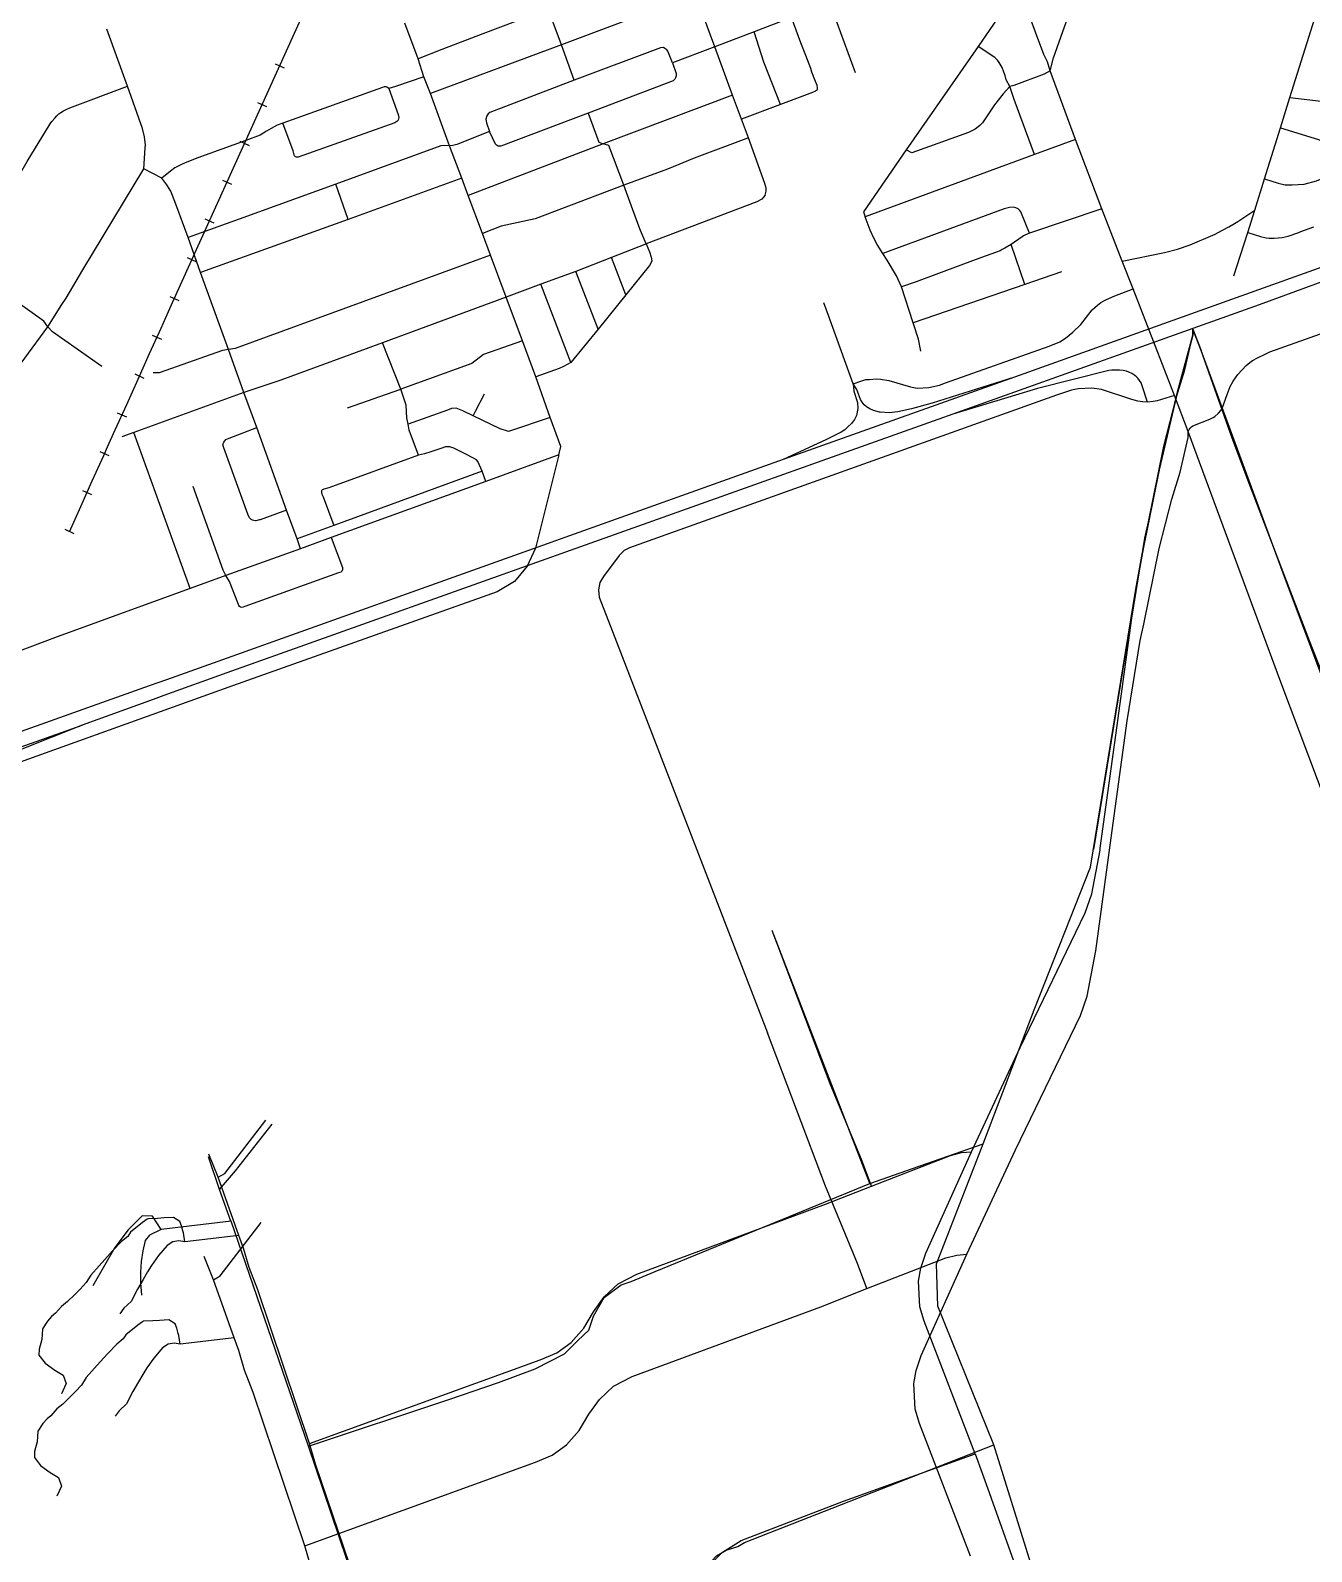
# Model space of a CAD drawing. Extents: x 705356 to 744726, y 4888607 to 4948520.
# Drawn here: x 712400 to 715151, y 4903177 to 4906445 of the extents above; entities that cross this region are included whole.
import ezdxf

# ---------------------------------------------------------------- set-up
doc = ezdxf.new("R2010")
doc.units = 0
for name, color, linetype in [('Archive County', 7, 'Continuous'), ('Arterials', 7, 'Continuous'), ('bypass in city', 7, 'Continuous'), ('bypass ramps', 7, 'Continuous'), ('Collectors', 7, 'Continuous'), ('County', 7, 'Continuous'), ('County Data', 7, 'Continuous'), ('data to be retired', 7, 'Continuous'), ('Locals', 7, 'Continuous'), ('Private', 7, 'Continuous'), ('railway', 7, 'Continuous'), ('Township', 7, 'Continuous')]:
    doc.layers.add(name, color=color, linetype=linetype)

msp = doc.modelspace()

# ---------------------------------------------------------------- linework, layer by layer
at = {"layer": 'Archive County'}
for points in [[(714445.6, 4904052.7), (714555.7, 4904340.8), (714676.4, 4904647), (714774, 4905244.5), (714789.6, 4905331.2), (714823.7, 4905501.3), (714863.1, 4905668.2), (714896.1, 4905790.1), (714896.4, 4905803.5)], [(714683.2, 4904688.7), (714774, 4905244.5), (714789.6, 4905331.2), (714823.7, 4905501.3), (714863.1, 4905668.2), (714878.2, 4905719.9), (714896.1, 4905790.1), (714896.4, 4905803.5)], [(715468.7, 4904315.7), (715302.8, 4904737.4), (715146.6, 4905133.7), (715020.6, 4905462.6), (714980.4, 4905568.8), (714913.8, 4905757.1)], [(714202.4, 4903967.6), (713992.6, 4904511.1)], [(712805.8, 4903954.8), (712839.7, 4903995.1), (712918.7, 4904095.2)], [(714202.4, 4903967.6), (714294.3, 4903999.7), (714445.6, 4904052.7)], [(714468.8, 4903406.5), (714348.8, 4903704.4), (714345.5, 4903795.1), (714445.6, 4904052.7)], [(712805.8, 4903954.8), (712781.9, 4904025.1)], [(712996.8, 4903403.1), (713298.4, 4903504), (713404.8, 4903540.1), (713483.7, 4903569.3), (713546.4, 4903601.9), (713575.5, 4903630.1), (713598.6, 4903652.4), (713608.9, 4903682.5), (713632.1, 4903722.8), (713668.2, 4903750.3), (713690.1, 4903757.3), (713741.6, 4903778.3), (714202.4, 4903967.6)], [(712830.2, 4903886.7), (712805.8, 4903954.8)], [(712680.2, 4903869), (712661.5, 4903897.2), (712639.2, 4903898.1), (712609.7, 4903868.2), (712581, 4903830.4), (712533.2, 4903747.8)], [(712680.2, 4903869), (712655.1, 4903856.5), (712645.9, 4903845.4), (712641, 4903823), (712637.7, 4903800.3), (712636.1, 4903777.4), (712636, 4903754.5), (712637.9, 4903727.9)], [(712830.9, 4903886.8), (712680.2, 4903869)], [(712996.8, 4903403.1), (712830.9, 4903886.8)], [(713194.5, 4902819.2), (712996.8, 4903403.1)], [(713194.5, 4902819.2), (713726.1, 4903018.9), (713760.6, 4903028.2), (713771.4, 4903035.9), (713785.2, 4903041.9), (713807.5, 4903072), (713831.5, 4903119.2), (713863.2, 4903156.9), (713873.3, 4903167.9), (713894.1, 4903179.7), (713918.8, 4903187.6), (713933.4, 4903196.2), (714468.8, 4903406.5)], [(714830.7, 4902243.8), (714468.8, 4903406.5)]]:
    msp.add_lwpolyline(points, dxfattribs=at)
at = {"layer": 'Arterials'}
for p, q in [((714744.7, 4905949.5), (714701, 4906061.7)), ((713534.1, 4905533), (713377.7, 4905476.1)), ((713377.7, 4905476.1), (713045.4, 4905355.3)), ((713045.4, 4905355.3), (712979.7, 4905331.5)), ((712979.7, 4905331.5), (712819.4, 4905273.6)), ((712819.4, 4905273.6), (712742.3, 4905245.7))]:
    msp.add_line(p, q, dxfattribs=at)
for points in [[(714589.7, 4906358.2), (714597.1, 4906386.3), (714769, 4906870.7)], [(712607.7, 4906325.2), (712563.3, 4906448)], [(713232, 4906384.2), (713203.8, 4906460.5)], [(713244.8, 4906345.6), (713232, 4906384.2)], [(714644, 4906210.7), (714589.7, 4906358.2)], [(712643.4, 4906147.5), (712645.4, 4906181.4), (712646.1, 4906193.4), (712646.3, 4906198.6), (712644.5, 4906216.3), (712639.9, 4906234.6), (712607.7, 4906325.2)], [(713259.1, 4906309.5), (713244.8, 4906345.6)], [(713299.7, 4906197.3), (713259.1, 4906309.5)], [(713326.1, 4906127.5), (713299.7, 4906197.3)], [(714701, 4906061.7), (714644, 4906210.7)], [(712437.1, 4905808.4), (712467.2, 4905856.2), (712476.5, 4905869.8), (712511.8, 4905930.4), (712643.4, 4906147.5)], [(713340, 4906090), (713326.1, 4906127.5)], [(713370.3, 4906008.7), (713340, 4906090)], [(713387.6, 4905962.2), (713370.3, 4906008.7)], [(713421.3, 4905871.9), (713387.6, 4905962.2)], [(714767.8, 4905890.1), (714744.7, 4905949.5)], [(713456.3, 4905777.8), (713421.3, 4905871.9)], [(714166.5, 4905685.8), (714184.9, 4905691.9), (714193.9, 4905694.8), (714201.5, 4905695.3), (714215.9, 4905696.2), (714225, 4905695.6), (714242.9, 4905692.8), (714289.6, 4905679), (714304.3, 4905676.7), (714329.3, 4905677.9), (714352, 4905682.9), (714365.1, 4905687.8), (714587.5, 4905766.8), (714610.2, 4905776), (714622.6, 4905783.7), (714638.5, 4905796.7), (714655.7, 4905812.9), (714680.3, 4905844.5), (714691.1, 4905854.7), (714698.8, 4905860.6), (714704.7, 4905864), (714711.1, 4905867.1), (714728.3, 4905874.8), (714767.8, 4905890.1)], [(714857.1, 4905660.7), (714767.8, 4905890.1)], [(712287.7, 4905605.9), (712437.1, 4905808.4)], [(713485.1, 4905700.6), (713456.3, 4905777.8)], [(713516.1, 4905613.7), (713485.1, 4905700.6)], [(714886.4, 4905583.5), (714857.1, 4905660.7)], [(713534.1, 4905533), (713538.5, 4905550.8), (713516.1, 4905613.7)], [(713534.1, 4905533), (713484.1, 4905332.8), (713466.1, 4905293.8), (713439.2, 4905261), (713402.3, 4905238.9), (712833.3, 4905037.2), (712320.8, 4904852.8), (712279.1, 4904826.5), (712253.1, 4904795.6), (712208, 4904705.1), (712199.3, 4904658.4), (712204.9, 4904614.9), (712315, 4904312.1), (712322.5, 4904267.9), (712318.3, 4904236.6)], [(712742.3, 4905245.7), (712457.1, 4905142.1), (712365.9, 4905107.5)]]:
    msp.add_lwpolyline(points, dxfattribs=at)
at = {"layer": 'bypass in city'}
for points in [[(715656.9, 4906348.2), (715588.9, 4906256.4), (715565.5, 4906223.5), (715529.4, 4906178.5), (715490.3, 4906136.1), (715448.2, 4906096.5), (715403.6, 4906060), (715356.5, 4906026.6), (715307.3, 4905996.5), (715256, 4905970), (715203.1, 4905947), (714513, 4905699.8)], [(715526.8, 4906128.6), (715508.4, 4906111.7), (715488.9, 4906092.5), (715484.2, 4906087.9), (715439.4, 4906049.5), (715392.1, 4906014.2), (715342.5, 4905982.2), (715290.8, 4905953.6), (715237.4, 4905928.6), (715038.5, 4905855.5), (714380.9, 4905620.6)], [(714513, 4905699.8), (714090.8, 4905550), (714016.5, 4905523.4)], [(714380.9, 4905620.6), (712821.2, 4905064.7), (712685.9, 4905016.2), (712663.2, 4905007.8), (712510.3, 4904952.4)], [(714016.5, 4905523.4), (712691.5, 4905049.6), (712654.5, 4905036.9), (712329, 4904920.8)], [(711559, 4904131.9), (711607.5, 4904293.2), (711653.4, 4904432.1), (711697.6, 4904515.8), (711715.7, 4904543.9), (711748.1, 4904587.9), (711808.2, 4904650.1), (711856.9, 4904690.6), (711915.6, 4904728.8), (711970.5, 4904757.2), (712036.1, 4904784), (712510.3, 4904952.4)]]:
    msp.add_lwpolyline(points, dxfattribs=at)
at = {"layer": 'bypass ramps'}
for points in [[(714513, 4905699.8), (714336.2, 4905644), (714292, 4905631.8), (714262.4, 4905625.3), (714243.8, 4905623.3), (714224.7, 4905624.7), (714223.1, 4905624.6), (714210.4, 4905628.2), (714202.4, 4905631.7), (714195.4, 4905636), (714190.5, 4905640.7), (714185.8, 4905646.3), (714182.4, 4905652.2), (714174.4, 4905673.3), (714166.5, 4905685.8)], [(714799.1, 4905646.6), (714787.7, 4905681.1), (714784.9, 4905687.8), (714781.6, 4905693), (714777.7, 4905697.8), (714775.4, 4905700.5), (714771.8, 4905703.5), (714765.2, 4905707.8), (714758.9, 4905710.7), (714753.4, 4905712.6), (714746.4, 4905714.2), (714738.4, 4905715), (714730.3, 4905715.4), (714722.4, 4905714.9), (714715.9, 4905714.1), (714562.4, 4905675.9), (714380.9, 4905620.6)], [(714166.5, 4905685.8), (714168.4, 4905670.2), (714175.8, 4905645.5), (714176.5, 4905632.7), (714173.9, 4905617.8), (714169.6, 4905609.2), (714162.7, 4905600.4), (714155.3, 4905593), (714148.6, 4905587), (714140.5, 4905581.7), (714108.2, 4905565.1), (714016.5, 4905523.4)], [(712510.3, 4904952.4), (712384.3, 4904902.5), (712247.9, 4904845.9), (712155, 4904800.7), (712006.9, 4904713.9), (711946.3, 4904692.2), (711897.5, 4904686.3), (711856.9, 4904690.6), (711817.6, 4904697), (711774.8, 4904706.5), (711747, 4904708.3), (711704.2, 4904702.8)]]:
    msp.add_lwpolyline(points, dxfattribs=at)
at = {"layer": 'Collectors'}
for p, q in [((714034.3, 4906472.9), (713953.7, 4906442)), ((713953.7, 4906442), (713869.5, 4906410)), ((713570.9, 4905927.2), (713495.9, 4905899.5)), ((713495.9, 4905899.5), (713421.3, 4905871.9)), ((713421.3, 4905871.9), (713155.9, 4905774.1))]:
    msp.add_line(p, q, dxfattribs=at)
for points in [[(715104.7, 4906300.8), (715153.6, 4906457.4), (715186.8, 4906563.2)], [(713869.5, 4906410), (713827.3, 4906524.5)], [(713907.3, 4906306), (713869.5, 4906410)], [(712262.3, 4905938.6), (712392.8, 4906163.1), (712441.7, 4906244.1), (712445.4, 4906249), (712451.8, 4906256.6), (712456.5, 4906261.8), (712460.4, 4906265.5), (712464.6, 4906268.6), (712470.6, 4906272.4), (712477.4, 4906276.1), (712484, 4906278.8), (712607.7, 4906325.2)], [(713169.3, 4906320.3), (713166.1, 4906322.6), (713163.3, 4906323.6), (713159.4, 4906323.7), (713155.8, 4906322.6), (712941.8, 4906245.8)], [(713244.8, 4906345.6), (713183.5, 4906324.3), (713169.3, 4906320.3)], [(713926.9, 4906254.3), (713907.3, 4906306)], [(715084.4, 4906235.6), (715104.7, 4906300.8)], [(713941.8, 4906213.9), (713926.9, 4906254.3)], [(712941.8, 4906245.8), (712929.6, 4906241.6), (712916.8, 4906234.2), (712906.7, 4906228.5), (712893.2, 4906219.7), (712862, 4906208.4), (712758.9, 4906171), (712735.7, 4906161.9), (712725.7, 4906157.8), (712709.4, 4906149.6), (712700.3, 4906142.8), (712681.8, 4906127.7)], [(715050.1, 4906126.2), (715084.4, 4906235.6)], [(713977.4, 4906091), (713980.1, 4906099.8), (713979.7, 4906106.3), (713977, 4906116.3), (713941.8, 4906213.9)], [(712681.8, 4906127.7), (712643.4, 4906147.5)], [(712738, 4906000), (712712.1, 4906071.6), (712700.8, 4906099.3), (712692.6, 4906113.4), (712681.8, 4906127.7)], [(715029.1, 4906059.1), (715050.1, 4906126.2)], [(713977.5, 4906091.4), (713977.4, 4906091), (713970.1, 4906082.2), (713959.8, 4906076.5), (713721.7, 4905986.2)], [(714744.7, 4905949.5), (714835.2, 4905967.8), (714863.1, 4905974.8), (714890.3, 4905984.7), (714944.3, 4906007.6), (714946.7, 4906008.7), (714948, 4906009.2), (714950.9, 4906010.7), (714973.7, 4906022.9), (714982.3, 4906028), (714993, 4906034.3), (715029.1, 4906059.1)], [(712764.8, 4905924.6), (712738, 4906000)], [(713647.3, 4905957.1), (713570.9, 4905927.2)], [(713721.7, 4905986.2), (713718.8, 4905985.1), (713647.3, 4905957.1)], [(712824.9, 4905759.7), (712764.8, 4905924.6)], [(714886.4, 4905583.5), (714888, 4905587.5), (714890.7, 4905590.6), (714893.6, 4905593.6), (714896.2, 4905595.3), (714932.4, 4905609.9), (714940.1, 4905613.4), (714943.3, 4905615.8), (714951.2, 4905622.4), (714956.2, 4905628.1), (714960, 4905635.1), (714969.9, 4905662.8), (714976.3, 4905680), (714982.5, 4905691.6), (714992.6, 4905705.7), (715011, 4905725.1), (715022, 4905734.1), (715025.5, 4905736.6), (715033.4, 4905741.1), (715051.3, 4905749.7), (715061.8, 4905754.2), (715387.9, 4905870.8), (715488.7, 4905905)], [(713155.9, 4905774.1), (712937.1, 4905693.4), (712858.1, 4905666.8)], [(712858.1, 4905666.8), (712824.9, 4905759.7)], [(712885.5, 4905592.1), (712858.1, 4905666.8)], [(714799.1, 4905646.6), (714788, 4905647), (714783, 4905647.5), (714778.4, 4905648.7), (714765.2, 4905652.3), (714700.1, 4905673.7), (714679, 4905676.2), (714649.6, 4905675), (714635.4, 4905672), (714603.5, 4905661.6), (713685.9, 4905333.2), (713674.5, 4905327.7), (713663.7, 4905316.6), (713630.6, 4905272), (713622.7, 4905258.9), (713619.3, 4905243.1), (713621.2, 4905227.6)], [(714857.1, 4905660.7), (714819.7, 4905649.4), (714811, 4905647.6), (714799.1, 4905646.6)], [(712949.7, 4905414.4), (712885.5, 4905592.1)], [(712972.1, 4905352.6), (712949.7, 4905414.4)], [(712979.7, 4905331.5), (712972.1, 4905352.6)], [(713621.2, 4905227.6), (713654.7, 4905141), (713982.7, 4904291.1)]]:
    msp.add_lwpolyline(points, dxfattribs=at)
at = {"layer": 'County'}
for points in [[(714790.9, 4905169.3), (714824, 4905332), (714851, 4905438), (714869, 4905496), (714886.1, 4905570.1), (714886.4, 4905583.5)], [(715451, 4904095), (715346, 4904360), (715203, 4904731), (715085, 4905045), (714886.4, 4905583.5)], [(714720.7, 4904710.7), (714755, 4904962), (714783, 4905134), (714790.9, 4905169.3)], [(714687.5, 4904467.9), (714720.7, 4904710.7)], [(714411, 4903816), (714515, 4904040), (714655, 4904329), (714669, 4904370), (714687, 4904464), (714687.5, 4904467.9)], [(714419, 4903167), (714309, 4903452), (714300, 4903483), (714297, 4903538), (714302, 4903566), (714313, 4903598), (714411, 4903816)]]:
    msp.add_lwpolyline(points, dxfattribs=at)
at = {"layer": 'County Data'}
msp.add_line((712847.3, 4903856.2), (712731.4, 4903842.6), dxfattribs=at)
for points in [[(714800.9, 4905389.3), (714834, 4905552), (714861, 4905658), (714879, 4905716), (714896.1, 4905790.1), (714896.4, 4905803.5)], [(715461, 4904315), (715356, 4904580), (715213, 4904951), (715095, 4905265), (714913.8, 4905757.1), (714896.4, 4905803.5)], [(714730.7, 4904930.7), (714765, 4905182), (714793, 4905354), (714800.9, 4905389.3)], [(714697.5, 4904687.9), (714730.7, 4904930.7)], [(714421, 4904036), (714525, 4904260), (714665, 4904549), (714679, 4904590), (714697, 4904684), (714697.5, 4904687.9)], [(714206, 4903962), (714186, 4904016), (714117, 4904182), (713992.7, 4904511.1)], [(712803, 4903981), (712817, 4903989), (712905, 4904104)], [(712803, 4903981), (712783, 4904031)], [(714206, 4903962), (714376, 4904028), (714399, 4904034), (714421, 4904036)], [(714429, 4903387), (714319, 4903672), (714310, 4903703), (714307, 4903758), (714312, 4903786), (714323, 4903818), (714421, 4904036)], [(712847.3, 4903856.2), (712803, 4903981)], [(712999, 4903409), (713494, 4903589), (713530, 4903604), (713561, 4903626), (713588, 4903657), (713609, 4903692), (713632, 4903724), (713662, 4903752), (713702, 4903773), (714107, 4903923), (714206, 4903962)], [(712731.4, 4903842.6), (712728.3, 4903861.5), (712726.9, 4903865.7), (712724.1, 4903876.7), (712720.2, 4903885.9), (712707.1, 4903894.8), (712687, 4903893.7), (712672.4, 4903892.8), (712652.3, 4903891.7), (712649.9, 4903890.8), (712640.4, 4903883.7), (712614.2, 4903862.9), (712609, 4903853.9), (712595.4, 4903842.8), (712575.9, 4903822.7), (712559.4, 4903804.7), (712547.1, 4903790.7), (712529.4, 4903770.7), (712519, 4903754.7), (712506, 4903740.7), (712494.2, 4903728.8), (712479.4, 4903713.9), (712466.4, 4903703.8), (712453.4, 4903688.9), (712445.1, 4903681.9), (712436.3, 4903671.8), (712425.2, 4903655.8), (712424.1, 4903632.8), (712418.1, 4903611.8), (712417.9, 4903598.7), (712431.3, 4903581.7), (712451.9, 4903566.7), (712469.9, 4903555.8), (712476, 4903537.8), (712466.4, 4903515.8)], [(712731.4, 4903842.6), (712718.5, 4903844.7), (712705.1, 4903842.5), (712693.2, 4903834.5), (712674.4, 4903812.7), (712659.2, 4903791.9), (712651.1, 4903777.6), (712641.9, 4903761.6), (712629.2, 4903740.8), (712616, 4903714.5), (712600, 4903699.6), (712591.3, 4903687.8)], [(712999, 4903409), (712888, 4903739), (712869, 4903787), (712857, 4903829), (712847.3, 4903856.2)], [(713194, 4902833), (713098, 4903112), (713012, 4903365), (712999, 4903409)], [(713194, 4902833), (713675, 4903005), (713757, 4903038), (713789, 4903060), (713813, 4903087), (713846, 4903136), (713886, 4903176), (713926, 4903201), (714146, 4903285), (714429, 4903387)], [(714429, 4903387), (714459, 4903304), (714463, 4903292), (714511, 4903157), (714840, 4902244), (714844, 4902201), (714835, 4902161)]]:
    msp.add_lwpolyline(points, dxfattribs=at)
at = {"layer": 'data to be retired'}
for points in [[(714896.4, 4905803.5), (714896.1, 4905790.1), (714893.6, 4905779.4), (714886.5, 4905752.5), (714878.9, 4905724.1), (714863.6, 4905669.7), (714863.1, 4905668.2), (714823.7, 4905501.3), (714789.6, 4905331.2), (714774, 4905244.5), (714682.7, 4904685.5)], [(714896.4, 4905803.5), (714913.8, 4905757.1)]]:
    msp.add_lwpolyline(points, dxfattribs=at)
at = {"layer": 'Locals'}
for p, q in [((714522.4, 4906538.1), (714435.3, 4906410.6)), ((713540.1, 4906414), (713511.7, 4906490.8)), ((714171.7, 4906353.8), (714116.8, 4906504.2)), ((713540.1, 4906414), (713259.1, 4906309.5)), ((713567.7, 4906338.4), (713540.1, 4906414)), ((713869.5, 4906410), (713778.4, 4906375.4)), ((714435.3, 4906410.6), (714280.2, 4906188.7)), ((713907.3, 4906306), (713630, 4906201.5)), ((714010.8, 4906285.7), (713926.9, 4906254.3)), ((713630, 4906201.5), (713340, 4906090)), ((714644, 4906210.7), (714555.8, 4906178.2)), ((714555.8, 4906178.2), (714192.3, 4906044.5)), ((713326.1, 4906127.5), (713082.3, 4906038.8)), ((713082.3, 4906038.8), (713055.3, 4906114.8)), ((714701, 4906061.7), (714545.2, 4906009.3)), ((715014.1, 4906011), (715029.1, 4906059.1)), ((713082.3, 4906038.8), (712764.8, 4905924.6)), ((713678.4, 4905877.1), (713647.3, 4905957.1)), ((714535.3, 4905899.2), (714505.9, 4905985.2)), ((713619, 4905803.3), (713570.9, 4905927.2)), ((714614.2, 4905926.3), (714535.3, 4905899.2)), ((713560.2, 4905731.2), (713495.9, 4905899.5)), ((714535.3, 4905899.2), (714295.3, 4905816.5)), ((713678.4, 4905877.1), (713619, 4905803.3)), ((712742.3, 4905245.7), (712621.5, 4905580.9)), ((713369.9, 4905498.3), (713051.1, 4905381.5)), ((713377.7, 4905476.1), (713369.9, 4905498.3)), ((713051.1, 4905381.5), (712972.1, 4905352.6))]:
    msp.add_line(p, q, dxfattribs=at)
for points in [[(713827.3, 4906524.5), (713817.1, 4906518.9), (713540.1, 4906414)], [(714589.7, 4906358.2), (714584.1, 4906377.6), (714575.9, 4906393.2), (714522.4, 4906538.1)], [(713511.7, 4906490.8), (713371.2, 4906437.6), (713282.8, 4906404.3), (713232, 4906384.2)], [(714089.8, 4906318.9), (714090.1, 4906319.6), (714090.1, 4906322.3), (714089.2, 4906326.8), (714084.4, 4906338.8), (714078.2, 4906355.5), (714075.5, 4906363.1), (714064.7, 4906391.4), (714054.2, 4906418.1), (714034.3, 4906472.9)], [(714010.8, 4906285.7), (713974.8, 4906376.9), (713953.7, 4906442)], [(713778.4, 4906375.4), (713768.8, 4906400.1), (713766.1, 4906403.5), (713762.3, 4906406.5), (713759.1, 4906408), (713752.9, 4906407.6), (713567.7, 4906338.4)], [(714503.3, 4906324.4), (714495.6, 4906339), (714493, 4906348.4), (714490.4, 4906355.4), (714486.5, 4906365.2), (714480.5, 4906376.1), (714476.6, 4906381.3), (714470.8, 4906386.6), (714435.3, 4906410.6)], [(713778.4, 4906375.4), (713786.5, 4906352.7), (713786.8, 4906347.5), (713784.8, 4906342.8), (713783.5, 4906340), (713779.9, 4906336.9), (713597.4, 4906267.5)], [(714589.7, 4906358.2), (714576.6, 4906351), (714511.7, 4906326.4), (714503.3, 4906324.4)], [(713169.3, 4906320.3), (713189.3, 4906264.6), (713190.8, 4906257.9), (713189.4, 4906252.5)], [(713567.7, 4906338.4), (713386.4, 4906268.7), (713382.6, 4906265.9), (713379.5, 4906261.8), (713377.7, 4906254.3), (713379, 4906246.4), (713385.4, 4906228.1)], [(714089.8, 4906318.9), (714089.2, 4906317.5), (714088.1, 4906315.7), (714085.7, 4906314.3), (714079, 4906311.8), (714010.8, 4906285.7)], [(714503.3, 4906324.4), (714488.9, 4906309), (714470.5, 4906285.1), (714444.4, 4906246.2), (714438.9, 4906240.5), (714428.5, 4906232.5), (714414.2, 4906226), (714292.8, 4906181.8), (714280.2, 4906188.7)], [(714555.8, 4906178.2), (714512.2, 4906296.4), (714503.3, 4906324.4)], [(715104.7, 4906300.8), (715184, 4906291.9), (715194.3, 4906291.9), (715203.3, 4906293.3), (715228.8, 4906302.5)], [(713189.4, 4906252.5), (713186.8, 4906249.6), (713182.4, 4906246.6), (712974.7, 4906172.6), (712971.1, 4906172.4), (712968.7, 4906173.3), (712967, 4906175.2), (712966.3, 4906177.6), (712963.6, 4906186.1), (712941.8, 4906245.8)], [(713597.4, 4906267.5), (713409.6, 4906196), (713404.1, 4906196.6), (713400.9, 4906198.2), (713398.3, 4906200.5), (713385.4, 4906228.1)], [(713597.4, 4906267.5), (713620.6, 4906204.7), (713630, 4906201.5)], [(713385.4, 4906228.1), (713315, 4906200.1), (713307.1, 4906197.8), (713299.7, 4906197.3)], [(715084.4, 4906235.6), (715166, 4906211), (715175.6, 4906205.4), (715184.4, 4906198), (715190.3, 4906191.1), (715194.1, 4906186), (715199.8, 4906176.3), (715216.6, 4906144.5)], [(713299.7, 4906197.3), (713286.2, 4906197.9), (713280.7, 4906196.8), (713055.3, 4906114.8)], [(713674, 4906112.4), (713641.5, 4906197.6), (713630, 4906201.5)], [(713941.8, 4906213.9), (713824.9, 4906170.7), (713767.8, 4906147.1), (713674, 4906112.4)], [(714280.2, 4906188.7), (714188.5, 4906054.9), (714192.3, 4906044.5)], [(715050.1, 4906126.2), (715079.3, 4906117), (715094.8, 4906113.6), (715109.5, 4906112.9), (715135.5, 4906114.9), (715161.8, 4906121.7), (715216.6, 4906144.5)], [(713055.3, 4906114.8), (712847.8, 4906039.8), (712738, 4906000)], [(713674, 4906112.4), (713483.9, 4906040.4), (713410.7, 4906024.6), (713370.3, 4906008.7)], [(713721.7, 4905986.2), (713709.5, 4906015.2), (713703.9, 4906030.4), (713674, 4906112.4)], [(714545.2, 4906009.3), (714528.4, 4906051.7), (714526.4, 4906055.5), (714524.4, 4906058.3), (714520.8, 4906061.4), (714515.9, 4906064), (714510.3, 4906065.2), (714502.2, 4906064.6), (714490.9, 4906061.4), (714230.4, 4905965.4)], [(714230.4, 4905965.4), (714218.2, 4905985.3), (714211.3, 4905998.6), (714202.9, 4906016), (714192.3, 4906044.5)], [(715014.1, 4906011), (715041.3, 4906001.9), (715054, 4905999.3), (715060.4, 4905998.8), (715071.1, 4905998.6), (715088.2, 4906000.3), (715100.6, 4906003.1), (715124, 4906011), (715127.9, 4906012.7), (715156.4, 4906022.7)], [(714545.2, 4906009.3), (714540.4, 4906007.4), (714535.3, 4906005.3), (714532.5, 4906003.7), (714529.3, 4906001.8), (714505.9, 4905985.2)], [(714984.4, 4905917.7), (714998.3, 4905962.4), (715014.1, 4906011)], [(713387.6, 4905962.2), (712838.9, 4905761.8), (712824.9, 4905759.7)], [(713721.7, 4905986.2), (713728.9, 4905969.1), (713732.6, 4905958.2), (713734.1, 4905949.9), (713732.4, 4905944.9), (713729.4, 4905940), (713678.4, 4905877.1)], [(714270.7, 4905894.2), (714260, 4905918.1), (714239.5, 4905951.3), (714230.4, 4905965.4)], [(714505.9, 4905985.2), (714492.7, 4905977), (714486.8, 4905974), (714482.3, 4905971.8), (714442.2, 4905957), (714398.2, 4905940.7), (714301.9, 4905904.7), (714270.7, 4905894.2)], [(712437.1, 4905808.4), (712428.3, 4905820), (712262.3, 4905938.6)], [(714295.3, 4905816.5), (714270.7, 4905894.2)], [(714166.5, 4905685.8), (714113.5, 4905832.4), (714103.7, 4905859.4)], [(712552.6, 4905722.9), (712447.1, 4905797.5), (712437.1, 4905808.4)], [(713619, 4905803.3), (713560.2, 4905731.2)], [(714311.7, 4905756), (714306.6, 4905782), (714295.3, 4905816.5)], [(713194.9, 4905674), (713155.9, 4905774.1)], [(713456.3, 4905777.8), (713372.6, 4905748.5), (713347.3, 4905729.1), (713194.9, 4905674)], [(712824.9, 4905759.7), (712812, 4905757.5), (712676.3, 4905709.2), (712663.1, 4905709.6)], [(713560.2, 4905731.2), (713544.4, 4905722.8), (713534.8, 4905719), (713485.1, 4905700.6)], [(712858.1, 4905666.8), (712621.5, 4905580.9)], [(713194.9, 4905674), (713192.4, 4905673.1), (713079.8, 4905633.2)], [(713210.8, 4905598.9), (713208, 4905612.9), (713206.6, 4905639.7), (713194.9, 4905674)], [(713350.4, 4905616.8), (713355.6, 4905627.2), (713375.1, 4905664.4)], [(713350.4, 4905616.8), (713328, 4905627.7), (713313.6, 4905633.7), (713304, 4905632.6), (713295.6, 4905629.2), (713210.8, 4905598.9)], [(713232.9, 4905532.3), (713213.3, 4905586.4), (713210.8, 4905598.9)], [(713516.1, 4905613.7), (713426.5, 4905583.2), (713408.5, 4905588.7), (713350.4, 4905616.8)], [(712621.5, 4905580.9), (712595.8, 4905571.8)], [(712949.7, 4905414.4), (712892.6, 4905393.8), (712892.4, 4905393.7), (712892, 4905393.6), (712891.2, 4905393.4), (712883.8, 4905391.6), (712883, 4905391.5), (712879.3, 4905392), (712876.2, 4905393), (712873.3, 4905394.5), (712870.2, 4905397.8), (712866.3, 4905405.7), (712814.6, 4905548.4), (712813, 4905554.7), (712814.9, 4905560.7), (712819.2, 4905566.3), (712826.1, 4905569.1), (712885.5, 4905592.1)], [(713232.9, 4905532.3), (713040.4, 4905462.4), (713029.9, 4905459.7), (713028.2, 4905458.9), (713026.2, 4905457.8), (713025.2, 4905456.5), (713024.8, 4905455.5), (713024.7, 4905454.8)], [(713369.9, 4905498.3), (713360.8, 4905518.7), (713357.7, 4905522.2), (713350.8, 4905525.8), (713333.1, 4905535.2), (713308.7, 4905547.2), (713300.1, 4905550.1), (713295.1, 4905550.3), (713290.2, 4905550.1), (713285.2, 4905548.4), (713278.6, 4905546.4), (713259.3, 4905539.4), (713246.1, 4905535.2), (713232.9, 4905532.3)], [(712819.4, 4905273.6), (712813.6, 4905285.2), (712749.2, 4905465.4)], [(713024.7, 4905454.8), (713024.8, 4905451.9), (713025.7, 4905448.8), (713028.6, 4905443.3), (713051.1, 4905381.5)], [(713045.4, 4905355.3), (713069.6, 4905291.1), (713069.9, 4905287.6), (713069.7, 4905285.9), (713069.3, 4905284.3), (713067.8, 4905282.2), (713066.1, 4905281.4), (713061.3, 4905279.5), (712860.3, 4905207.5), (712856.4, 4905206), (712853.8, 4905205.5), (712850.6, 4905205.9), (712848.9, 4905207.2), (712847.3, 4905209.3), (712845, 4905215.1), (712827.4, 4905261), (712819.4, 4905273.6)]]:
    msp.add_lwpolyline(points, dxfattribs=at)
at = {"layer": 'Private'}
msp.add_line((712837.3, 4903636.2), (712721.4, 4903622.6), dxfattribs=at)
for points in [[(712793, 4903761), (712807, 4903769), (712895, 4903884)], [(712721.4, 4903622.6), (712718.3, 4903641.5), (712716.9, 4903645.7), (712714.1, 4903656.7), (712710.2, 4903665.9), (712697.1, 4903674.8), (712677, 4903673.7), (712662.4, 4903672.8), (712642.3, 4903671.7), (712639.9, 4903670.8), (712630.4, 4903663.7), (712604.2, 4903642.9), (712599, 4903633.9), (712585.4, 4903622.8), (712565.9, 4903602.7), (712549.4, 4903584.7), (712537.1, 4903570.7), (712519.4, 4903550.7), (712509, 4903534.7), (712496, 4903520.7), (712484.2, 4903508.8), (712469.4, 4903493.9), (712456.4, 4903483.8), (712443.4, 4903468.9), (712435.1, 4903461.9), (712426.3, 4903451.8), (712415.2, 4903435.8), (712414.1, 4903412.8), (712408.1, 4903391.8), (712407.9, 4903378.7), (712421.3, 4903361.7), (712441.9, 4903346.7), (712459.9, 4903335.8), (712466, 4903317.8), (712456.4, 4903295.8)], [(712721.4, 4903622.6), (712708.5, 4903624.7), (712695.1, 4903622.5), (712683.2, 4903614.5), (712664.4, 4903592.7), (712649.2, 4903571.9), (712641.1, 4903557.6), (712631.9, 4903541.6), (712619.2, 4903520.8), (712606, 4903494.5), (712590, 4903479.6), (712581.3, 4903467.8)]]:
    msp.add_lwpolyline(points, dxfattribs=at)
at = {"layer": 'railway'}
for p, q in [((712924.9, 4906373.5), (712944.4, 4906364.7)), ((712887.2, 4906290.1), (712906.7, 4906281.4)), ((712849.6, 4906206.8), (712869, 4906198)), ((712811.9, 4906123.5), (712831.3, 4906114.7)), ((712774.2, 4906040.2), (712793.6, 4906031.4)), ((712736.5, 4905956.9), (712755.9, 4905948.1)), ((712698.8, 4905873.6), (712718.2, 4905864.8)), ((712661.2, 4905790.2), (712680.7, 4905781.5)), ((712623.6, 4905706.9), (712643.1, 4905698.1)), ((712586.1, 4905623.5), (712605.5, 4905614.7)), ((712548.5, 4905540.1), (712568, 4905531.4)), ((712511, 4905456.7), (712530.5, 4905448)), ((712473.6, 4905373.3), (712493, 4905364.5))]:
    msp.add_line(p, q, dxfattribs=at)
for points in [[(713421.2, 4907444.7), (712704.1, 4905859.4), (712704.1, 4905859.4), (712689.7, 4905827.4), (712679.4, 4905804.7), (712679.4, 4905804.7), (712654.8, 4905750), (712654.8, 4905750), (712630.1, 4905695.3), (712630.1, 4905695.3), (712605.5, 4905640.6), (712605.5, 4905640.6), (712580.8, 4905585.9), (712580.8, 4905585.9), (712564.6, 4905549.8), (712556.2, 4905531.2), (712556.2, 4905531.2), (712531.6, 4905476.4), (712531.6, 4905476.4), (712507, 4905421.7), (712507, 4905421.7), (712482.4, 4905367)], [(713421.2, 4907444.7), (712704.1, 4905859.4)], [(712704.1, 4905859.4), (712689.7, 4905827.4), (712679.4, 4905804.7)], [(712679.4, 4905804.7), (712654.8, 4905750)], [(712654.8, 4905750), (712630.1, 4905695.3)], [(712630.1, 4905695.3), (712605.5, 4905640.6)], [(712605.5, 4905640.6), (712580.8, 4905585.9)], [(712580.8, 4905585.9), (712564.6, 4905549.8), (712556.2, 4905531.2)], [(712556.2, 4905531.2), (712531.6, 4905476.4)], [(712531.6, 4905476.4), (712507, 4905421.7)], [(712507, 4905421.7), (712482.4, 4905367)]]:
    msp.add_lwpolyline(points, dxfattribs=at)
at = {"layer": 'Township'}
for points in [[(714196, 4903742), (714176, 4903796), (714107, 4903962), (713982.7, 4904291.1)], [(712793, 4903761), (712773, 4903811)], [(714196, 4903742), (714366, 4903808), (714389, 4903814), (714411, 4903816)], [(712837.3, 4903636.2), (712793, 4903761)], [(712989, 4903189), (713484, 4903369), (713520, 4903384), (713551, 4903406), (713578, 4903437), (713599, 4903472), (713622, 4903504), (713652, 4903532), (713692, 4903553), (714097, 4903703), (714196, 4903742)], [(712989, 4903189), (712878, 4903519), (712859, 4903567), (712847, 4903609), (712837.3, 4903636.2)], [(713184, 4902613), (713088, 4902892), (713002, 4903145), (712989, 4903189)]]:
    msp.add_lwpolyline(points, dxfattribs=at)

doc.saveas('drawing.dxf')
